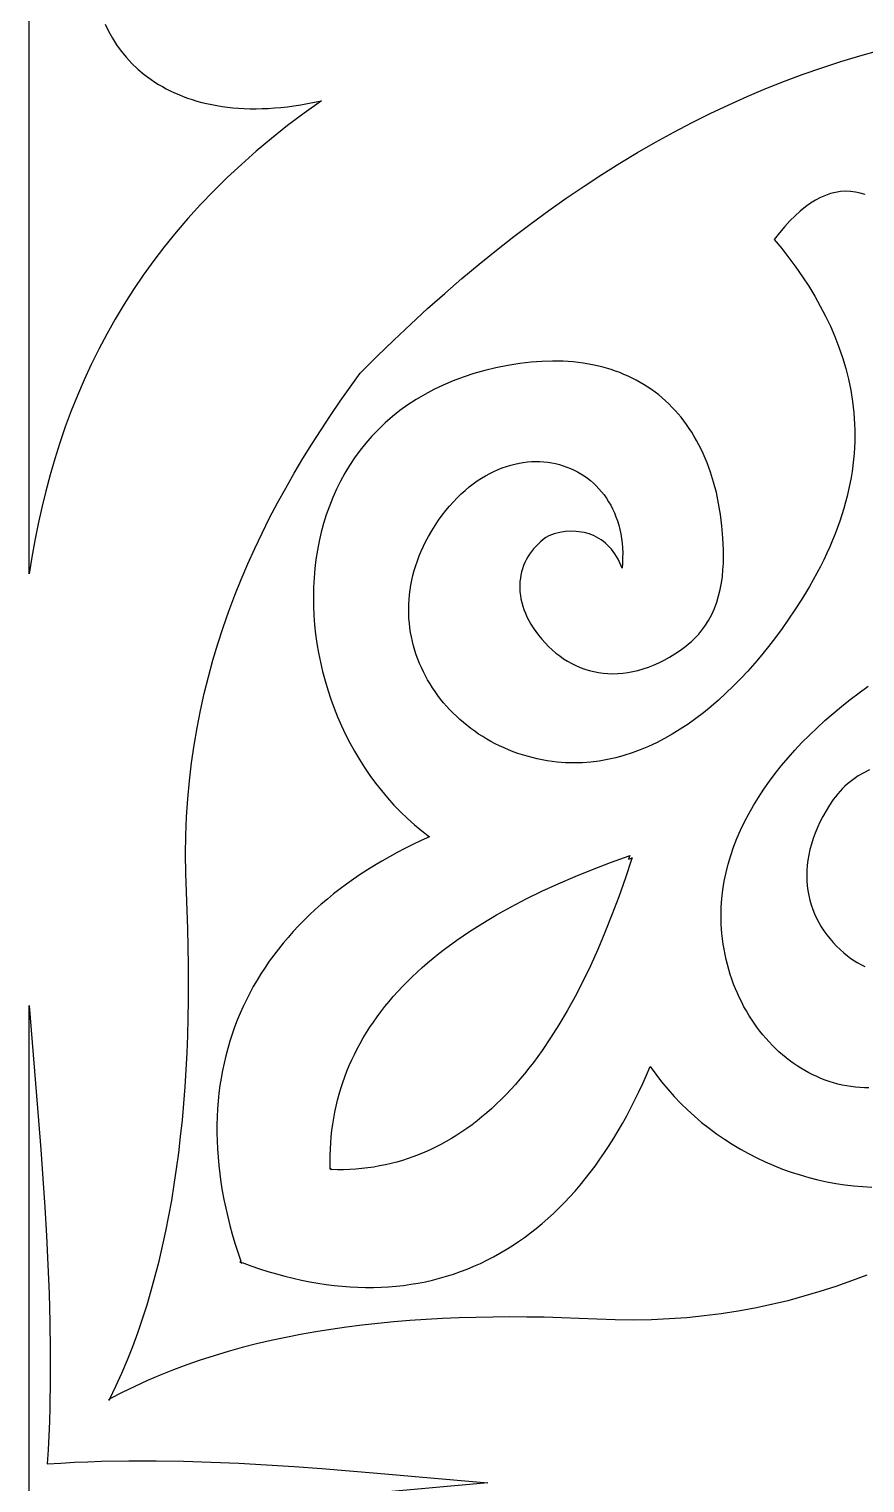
# Model space of a CAD drawing. Extents: x -375 to 375, y -1025 to 1025.
# Drawn here: x -275 to -231.8, y 156.1 to 231.1 of the extents above; entities that cross this region are included whole.
import ezdxf

# ---------------------------------------------------------------- set-up
doc = ezdxf.new("R2010")
doc.units = 0
doc.layers.add('LAYER_1', color=18, linetype='CONTINUOUS')

msp = doc.modelspace()

# ---------------------------------------------------------------- linework, layer by layer
at = {"layer": 'LAYER_1'}
for points in [[(-271.063, 231.393), (-270.892, 231.03), (-270.697, 230.675), (-270.48, 230.33), (-270.239, 229.996), (-269.976, 229.675), (-269.69, 229.366), (-269.381, 229.071), (-269.049, 228.792), (-268.694, 228.529), (-268.508, 228.404), (-268.316, 228.283), (-268.118, 228.167), (-267.915, 228.056), (-267.706, 227.95), (-267.492, 227.849), (-267.271, 227.753), (-267.045, 227.662), (-266.813, 227.577), (-266.576, 227.497), (-266.332, 227.424), (-266.083, 227.356), (-265.829, 227.294), (-265.568, 227.238), (-265.302, 227.188), (-265.03, 227.145), (-264.753, 227.108), (-264.469, 227.078), (-264.18, 227.055), (-263.885, 227.039), (-263.585, 227.03), (-263.278, 227.028), (-262.966, 227.034), (-262.649, 227.047), (-262.325, 227.067), (-261.996, 227.096), (-261.661, 227.132), (-261.321, 227.176), (-260.974, 227.229), (-260.622, 227.29), (-260.265, 227.359), (-259.901, 227.437), (-260.792, 226.8), (-261.651, 226.153), (-262.478, 225.496), (-263.273, 224.83), (-264.037, 224.155), (-264.771, 223.471), (-265.474, 222.778), (-266.149, 222.076), (-266.795, 221.365), (-267.412, 220.646), (-268.002, 219.919), (-268.565, 219.184), (-269.101, 218.44), (-269.612, 217.689), (-270.097, 216.93), (-270.557, 216.164), (-270.993, 215.39), (-271.405, 214.609), (-271.794, 213.821), (-272.161, 213.027), (-272.505, 212.225), (-272.828, 211.417), (-273.13, 210.602), (-273.412, 209.781), (-273.674, 208.954), (-273.916, 208.121), (-274.14, 207.282), (-274.346, 206.437), (-274.535, 205.587), (-274.706, 204.732), (-274.861, 203.871), (-275, 203.005), (-275, 265.179)], [(-231.735, 166.792), (-232.535, 166.489), (-233.344, 166.205), (-234.161, 165.94), (-234.987, 165.696), (-235.822, 165.472), (-236.667, 165.27), (-237.521, 165.089), (-238.386, 164.93), (-239.26, 164.794), (-240.144, 164.681), (-241.039, 164.591), (-241.945, 164.526), (-242.861, 164.485), (-243.789, 164.469), (-244.728, 164.479), (-245.678, 164.515), (-246.592, 164.556), (-247.499, 164.589), (-248.399, 164.612), (-249.293, 164.626), (-250.179, 164.63), (-251.058, 164.625), (-251.929, 164.61), (-252.793, 164.584), (-253.649, 164.548), (-254.497, 164.502), (-255.337, 164.444), (-256.168, 164.376), (-256.991, 164.297), (-257.806, 164.206), (-258.612, 164.104), (-259.409, 163.99), (-260.197, 163.864), (-260.976, 163.725), (-261.745, 163.575), (-262.505, 163.412), (-263.256, 163.236), (-263.996, 163.046), (-264.727, 162.844), (-265.447, 162.629), (-266.157, 162.399), (-266.856, 162.156), (-267.545, 161.899), (-268.223, 161.628), (-268.89, 161.343), (-269.546, 161.042), (-270.191, 160.727), (-270.825, 160.397), (-270.88, 160.338), (-270.871, 160.357), (-270.891, 160.349), (-270.833, 160.406), (-270.516, 161.065), (-270.213, 161.736), (-269.925, 162.418), (-269.65, 163.113), (-269.389, 163.818), (-269.142, 164.535), (-268.909, 165.262), (-268.688, 166.001), (-268.481, 166.75), (-268.287, 167.51), (-268.105, 168.281), (-267.936, 169.061), (-267.779, 169.852), (-267.634, 170.652), (-267.501, 171.463), (-267.38, 172.282), (-267.27, 173.112), (-267.172, 173.95), (-267.085, 174.798), (-267.008, 175.654), (-266.943, 176.519), (-266.888, 177.393), (-266.843, 178.275), (-266.809, 179.166), (-266.784, 180.064), (-266.769, 180.971), (-266.764, 181.885), (-266.769, 182.807), (-266.782, 183.736), (-266.804, 184.673), (-266.836, 185.617), (-266.875, 186.567), (-266.91, 187.556), (-266.919, 188.533), (-266.904, 189.498), (-266.865, 190.452), (-266.802, 191.394), (-266.716, 192.325), (-266.607, 193.245), (-266.477, 194.155), (-266.324, 195.054), (-266.15, 195.943), (-265.955, 196.822), (-265.74, 197.691), (-265.506, 198.551), (-265.251, 199.401), (-264.978, 200.242), (-264.687, 201.074), (-264.377, 201.898), (-264.05, 202.713), (-263.706, 203.52), (-263.345, 204.319), (-262.969, 205.11), (-262.577, 205.893), (-262.169, 206.67), (-261.747, 207.439), (-261.311, 208.201), (-260.861, 208.957), (-260.397, 209.706), (-259.921, 210.449), (-259.433, 211.186), (-258.933, 211.917), (-258.421, 212.643), (-257.899, 213.363), (-257.034, 214.228), (-256.166, 215.072), (-255.293, 215.897), (-254.417, 216.702), (-253.536, 217.487), (-252.651, 218.252), (-251.762, 218.996), (-250.869, 219.72), (-249.972, 220.424), (-249.071, 221.107), (-248.165, 221.769), (-247.256, 222.411), (-246.341, 223.032), (-245.423, 223.631), (-244.5, 224.21), (-243.573, 224.767), (-242.642, 225.303), (-241.706, 225.817), (-240.765, 226.31), (-239.821, 226.781), (-238.871, 227.23), (-237.917, 227.658), (-236.959, 228.063), (-235.996, 228.446), (-235.028, 228.807), (-234.056, 229.146), (-233.079, 229.462), (-232.097, 229.756), (-231.111, 230.026)], [(-231.828, 222.593), (-232.078, 222.67), (-232.33, 222.723), (-232.582, 222.754), (-232.836, 222.762), (-233.091, 222.746), (-233.347, 222.706), (-233.604, 222.642), (-233.863, 222.554), (-234.122, 222.442), (-234.383, 222.305), (-234.645, 222.142), (-234.909, 221.954), (-235.174, 221.741), (-235.44, 221.501), (-235.707, 221.236), (-235.976, 220.944), (-236.246, 220.625), (-236.518, 220.279), (-236.132, 219.808), (-235.76, 219.33), (-235.403, 218.845), (-235.062, 218.354), (-234.736, 217.856), (-234.428, 217.351), (-234.138, 216.838), (-233.867, 216.319), (-233.616, 215.793), (-233.384, 215.26), (-233.175, 214.719), (-232.987, 214.172), (-232.822, 213.617), (-232.681, 213.055), (-232.564, 212.485), (-232.472, 211.909), (-232.437, 211.617), (-232.407, 211.325), (-232.385, 211.03), (-232.369, 210.733), (-232.36, 210.435), (-232.359, 210.134), (-232.364, 209.832), (-232.377, 209.528), (-232.397, 209.222), (-232.424, 208.914), (-232.459, 208.604), (-232.502, 208.293), (-232.553, 207.979), (-232.611, 207.664), (-232.677, 207.346), (-232.752, 207.027), (-232.834, 206.706), (-232.925, 206.383), (-233.024, 206.058), (-233.132, 205.731), (-233.248, 205.402), (-233.373, 205.071), (-233.507, 204.738), (-233.65, 204.403), (-233.801, 204.067), (-233.962, 203.728), (-234.132, 203.387), (-234.311, 203.045), (-234.5, 202.7), (-234.698, 202.354), (-234.906, 202.005), (-235.123, 201.655), (-235.448, 201.151), (-235.779, 200.66), (-236.116, 200.18), (-236.459, 199.714), (-236.808, 199.261), (-237.162, 198.822), (-237.522, 198.396), (-237.887, 197.985), (-238.257, 197.588), (-238.631, 197.206), (-239.011, 196.839), (-239.395, 196.488), (-239.783, 196.153), (-240.175, 195.835), (-240.571, 195.533), (-240.971, 195.248), (-241.375, 194.98), (-241.781, 194.73), (-242.191, 194.499), (-242.604, 194.285), (-243.02, 194.091), (-243.438, 193.915), (-243.859, 193.759), (-244.282, 193.623), (-244.707, 193.507), (-245.134, 193.412), (-245.563, 193.337), (-245.993, 193.284), (-246.425, 193.252), (-246.858, 193.243), (-247.291, 193.255), (-247.726, 193.29), (-247.99, 193.321), (-248.252, 193.359), (-248.511, 193.404), (-248.767, 193.457), (-249.02, 193.517), (-249.271, 193.583), (-249.518, 193.656), (-249.761, 193.736), (-250.001, 193.823), (-250.238, 193.916), (-250.471, 194.015), (-250.7, 194.12), (-250.925, 194.232), (-251.146, 194.349), (-251.363, 194.472), (-251.575, 194.601), (-251.784, 194.735), (-251.987, 194.875), (-252.186, 195.019), (-252.38, 195.169), (-252.57, 195.324), (-252.754, 195.484), (-252.933, 195.649), (-253.107, 195.818), (-253.275, 195.992), (-253.438, 196.171), (-253.596, 196.353), (-253.748, 196.54), (-253.893, 196.73), (-254.033, 196.925), (-254.167, 197.123), (-254.294, 197.325), (-254.416, 197.53), (-254.53, 197.739), (-254.639, 197.951), (-254.74, 198.166), (-254.835, 198.384), (-254.922, 198.605), (-255.003, 198.829), (-255.076, 199.055), (-255.143, 199.284), (-255.201, 199.515), (-255.253, 199.748), (-255.296, 199.984), (-255.332, 200.221), (-255.36, 200.46), (-255.38, 200.701), (-255.391, 200.944), (-255.395, 201.188), (-255.39, 201.433), (-255.377, 201.68), (-255.355, 201.928), (-255.324, 202.176), (-255.284, 202.426), (-255.236, 202.676), (-255.178, 202.927), (-255.111, 203.178), (-255.035, 203.43), (-254.949, 203.681), (-254.854, 203.933), (-254.749, 204.185), (-254.634, 204.437), (-254.51, 204.688), (-254.375, 204.939), (-254.204, 205.231), (-254.028, 205.512), (-253.848, 205.779), (-253.664, 206.035), (-253.475, 206.278), (-253.283, 206.51), (-253.088, 206.73), (-252.889, 206.938), (-252.687, 207.134), (-252.483, 207.319), (-252.276, 207.492), (-252.066, 207.654), (-251.855, 207.805), (-251.643, 207.945), (-251.428, 208.074), (-251.213, 208.192), (-250.996, 208.3), (-250.779, 208.396), (-250.562, 208.482), (-250.344, 208.558), (-250.126, 208.624), (-249.909, 208.679), (-249.692, 208.724), (-249.476, 208.76), (-249.261, 208.785), (-249.047, 208.801), (-248.835, 208.807), (-248.625, 208.804), (-248.416, 208.791), (-248.21, 208.769), (-248.007, 208.737), (-247.806, 208.697), (-247.609, 208.648), (-247.415, 208.59), (-247.224, 208.523), (-247.037, 208.448), (-246.854, 208.364), (-246.676, 208.271), (-246.502, 208.171), (-246.333, 208.062), (-246.169, 207.945), (-246.011, 207.821), (-245.858, 207.688), (-245.711, 207.548), (-245.569, 207.4), (-245.435, 207.244), (-245.307, 207.082), (-245.185, 206.912), (-245.071, 206.734), (-244.964, 206.55), (-244.865, 206.359), (-244.773, 206.161), (-244.69, 205.956), (-244.615, 205.745), (-244.549, 205.527), (-244.491, 205.303), (-244.443, 205.073), (-244.403, 204.836), (-244.374, 204.593), (-244.354, 204.345), (-244.345, 204.091), (-244.346, 203.83), (-244.357, 203.565), (-244.379, 203.294), (-244.442, 203.457), (-244.51, 203.613), (-244.583, 203.761), (-244.662, 203.901), (-244.746, 204.035), (-244.835, 204.16), (-244.928, 204.279), (-245.026, 204.39), (-245.128, 204.494), (-245.234, 204.59), (-245.344, 204.68), (-245.457, 204.762), (-245.574, 204.837), (-245.694, 204.905), (-245.817, 204.966), (-245.943, 205.02), (-246.072, 205.067), (-246.202, 205.108), (-246.335, 205.141), (-246.47, 205.168), (-246.745, 205.201), (-247.025, 205.208), (-247.309, 205.189), (-247.595, 205.144), (-247.881, 205.073), (-248.166, 204.978), (-248.313, 204.879), (-248.454, 204.773), (-248.588, 204.662), (-248.715, 204.546), (-248.835, 204.423), (-248.948, 204.296), (-249.053, 204.163), (-249.15, 204.026), (-249.24, 203.884), (-249.321, 203.737), (-249.394, 203.587), (-249.459, 203.432), (-249.515, 203.274), (-249.562, 203.112), (-249.6, 202.946), (-249.629, 202.778), (-249.649, 202.607), (-249.659, 202.433), (-249.659, 202.257), (-249.649, 202.078), (-249.629, 201.897), (-249.599, 201.715), (-249.559, 201.531), (-249.507, 201.345), (-249.445, 201.158), (-249.372, 200.971), (-249.288, 200.782), (-249.192, 200.593), (-249.084, 200.404), (-248.965, 200.215), (-248.834, 200.025), (-248.691, 199.836), (-248.524, 199.633), (-248.351, 199.439), (-248.172, 199.255), (-247.986, 199.082), (-247.795, 198.919), (-247.598, 198.766), (-247.396, 198.624), (-247.188, 198.494), (-246.975, 198.375), (-246.757, 198.267), (-246.534, 198.171), (-246.307, 198.087), (-246.075, 198.015), (-245.839, 197.956), (-245.599, 197.91), (-245.355, 197.876), (-245.108, 197.855), (-244.857, 197.848), (-244.603, 197.854), (-244.345, 197.874), (-244.085, 197.908), (-243.822, 197.956), (-243.557, 198.019), (-243.289, 198.096), (-243.019, 198.188), (-242.747, 198.295), (-242.474, 198.418), (-242.199, 198.556), (-241.922, 198.71), (-241.644, 198.88), (-241.365, 199.066), (-241.086, 199.268), (-240.938, 199.386), (-240.798, 199.508), (-240.665, 199.633), (-240.538, 199.763), (-240.418, 199.895), (-240.304, 200.031), (-240.096, 200.313), (-239.911, 200.606), (-239.749, 200.91), (-239.61, 201.222), (-239.49, 201.542), (-239.391, 201.869), (-239.309, 202.2), (-239.245, 202.536), (-239.198, 202.875), (-239.165, 203.215), (-239.146, 203.556), (-239.14, 203.895), (-239.145, 204.232), (-239.173, 204.865), (-239.223, 205.478), (-239.296, 206.073), (-239.391, 206.648), (-239.508, 207.203), (-239.647, 207.738), (-239.806, 208.254), (-239.986, 208.748), (-240.187, 209.223), (-240.294, 209.452), (-240.407, 209.676), (-240.525, 209.895), (-240.647, 210.108), (-240.775, 210.316), (-240.907, 210.519), (-241.044, 210.716), (-241.186, 210.908), (-241.332, 211.095), (-241.483, 211.276), (-241.639, 211.451), (-241.799, 211.621), (-241.964, 211.785), (-242.133, 211.944), (-242.307, 212.097), (-242.485, 212.244), (-242.667, 212.386), (-242.854, 212.522), (-243.045, 212.652), (-243.24, 212.776), (-243.439, 212.894), (-243.643, 213.007), (-243.85, 213.114), (-244.062, 213.214), (-244.277, 213.309), (-244.497, 213.398), (-244.72, 213.481), (-244.948, 213.558), (-245.179, 213.628), (-245.414, 213.693), (-245.895, 213.803), (-246.391, 213.889), (-246.901, 213.95), (-247.426, 213.986), (-247.964, 213.996), (-248.515, 213.98), (-249.079, 213.938), (-249.656, 213.87), (-250.282, 213.769), (-250.887, 213.648), (-251.472, 213.508), (-252.037, 213.347), (-252.581, 213.168), (-253.106, 212.971), (-253.612, 212.757), (-254.097, 212.525), (-254.564, 212.276), (-255.011, 212.012), (-255.438, 211.732), (-255.847, 211.437), (-256.237, 211.128), (-256.608, 210.805), (-256.961, 210.469), (-257.295, 210.12), (-257.611, 209.759), (-257.909, 209.387), (-258.188, 209.004), (-258.45, 208.61), (-258.694, 208.206), (-258.92, 207.794), (-259.129, 207.372), (-259.32, 206.942), (-259.494, 206.505), (-259.651, 206.06), (-259.792, 205.609), (-259.915, 205.152), (-260.022, 204.689), (-260.112, 204.222), (-260.186, 203.751), (-260.243, 203.275), (-260.284, 202.797), (-260.31, 202.316), (-260.319, 201.833), (-260.313, 201.348), (-260.292, 200.862), (-260.255, 200.376), (-260.202, 199.891), (-260.135, 199.405), (-260.052, 198.922), (-259.955, 198.44), (-259.842, 197.96), (-259.716, 197.484), (-259.574, 197.01), (-259.419, 196.541), (-259.249, 196.077), (-259.065, 195.618), (-258.868, 195.164), (-258.656, 194.717), (-258.431, 194.277), (-258.193, 193.844), (-257.941, 193.419), (-257.676, 193.002), (-257.397, 192.595), (-257.106, 192.197), (-256.802, 191.81), (-256.486, 191.433), (-256.156, 191.068), (-255.815, 190.714), (-255.461, 190.373), (-255.095, 190.045), (-254.717, 189.73), (-254.328, 189.43), (-254.755, 189.234), (-255.175, 189.033), (-255.587, 188.827), (-255.991, 188.615), (-256.388, 188.398), (-256.776, 188.176), (-257.157, 187.949), (-257.53, 187.716), (-257.894, 187.478), (-258.251, 187.235), (-258.599, 186.987), (-258.94, 186.734), (-259.272, 186.476), (-259.595, 186.212), (-259.911, 185.944), (-260.218, 185.671), (-260.516, 185.393), (-260.806, 185.111), (-261.088, 184.823), (-261.361, 184.531), (-261.625, 184.234), (-261.88, 183.932), (-262.127, 183.625), (-262.365, 183.314), (-262.594, 182.999), (-262.814, 182.679), (-263.026, 182.354), (-263.228, 182.025), (-263.421, 181.691), (-263.605, 181.353), (-263.78, 181.011), (-263.946, 180.665), (-264.102, 180.314), (-264.249, 179.958), (-264.387, 179.599), (-264.515, 179.236), (-264.634, 178.868), (-264.743, 178.496), (-264.843, 178.12), (-264.933, 177.74), (-265.013, 177.356), (-265.084, 176.969), (-265.144, 176.577), (-265.195, 176.181), (-265.236, 175.782), (-265.268, 175.379), (-265.289, 174.972), (-265.3, 174.561), (-265.301, 174.146), (-265.292, 173.728), (-265.272, 173.306), (-265.243, 172.881), (-265.203, 172.452), (-265.152, 172.02), (-265.092, 171.584), (-265.021, 171.145), (-264.939, 170.702), (-264.847, 170.256), (-264.744, 169.806), (-264.63, 169.354), (-264.506, 168.898), (-264.371, 168.439), (-264.225, 167.976), (-264.068, 167.511), (-264.108, 167.469), (-264.09, 167.469), (-264.079, 167.467), (-264.069, 167.475), (-264.065, 167.463), (-264.053, 167.459), (-264.06, 167.449), (-264.06, 167.444), (-264.055, 167.444), (-264.045, 167.452), (-264.042, 167.439), (-264.03, 167.434), (-264.037, 167.424), (-264.036, 167.412), (-264.036, 167.393), (-263.996, 167.436), (-263.549, 167.272), (-263.104, 167.121), (-262.663, 166.98), (-262.225, 166.851), (-261.789, 166.733), (-261.357, 166.626), (-260.929, 166.53), (-260.503, 166.445), (-260.081, 166.371), (-259.662, 166.308), (-259.246, 166.255), (-258.834, 166.214), (-258.425, 166.183), (-258.02, 166.163), (-257.618, 166.153), (-257.22, 166.154), (-256.825, 166.166), (-256.434, 166.188), (-256.046, 166.22), (-255.662, 166.263), (-255.282, 166.316), (-254.905, 166.379), (-254.532, 166.452), (-254.163, 166.536), (-253.798, 166.63), (-253.437, 166.733), (-253.08, 166.847), (-252.726, 166.971), (-252.377, 167.104), (-252.031, 167.247), (-251.69, 167.4), (-251.353, 167.563), (-251.019, 167.735), (-250.69, 167.917), (-250.366, 168.109), (-250.045, 168.31), (-249.729, 168.52), (-249.417, 168.74), (-249.109, 168.969), (-248.806, 169.207), (-248.507, 169.455), (-248.212, 169.711), (-247.922, 169.977), (-247.637, 170.252), (-247.356, 170.536), (-247.079, 170.829), (-246.807, 171.13), (-246.54, 171.441), (-246.278, 171.76), (-246.02, 172.088), (-245.767, 172.425), (-245.519, 172.771), (-245.276, 173.124), (-245.037, 173.487), (-244.803, 173.858), (-244.575, 174.237), (-244.351, 174.625), (-244.132, 175.021), (-243.919, 175.425), (-243.71, 175.837), (-243.507, 176.258), (-243.308, 176.687), (-243.115, 177.123), (-242.927, 177.568), (-242.639, 177.162), (-242.336, 176.769), (-242.021, 176.389), (-241.693, 176.021), (-241.353, 175.665), (-241.002, 175.323), (-240.64, 174.994), (-240.267, 174.677), (-239.885, 174.375), (-239.494, 174.085), (-239.093, 173.809), (-238.685, 173.547), (-238.269, 173.299), (-237.846, 173.065), (-237.416, 172.845), (-236.98, 172.639), (-236.538, 172.448), (-236.092, 172.271), (-235.641, 172.11), (-235.187, 171.963), (-234.728, 171.831), (-234.267, 171.714), (-233.804, 171.613), (-233.339, 171.527), (-232.873, 171.457), (-232.406, 171.402), (-231.939, 171.364), (-231.472, 171.341)], [(-231.626, 176.459), (-231.86, 176.462), (-232.093, 176.474), (-232.325, 176.495), (-232.555, 176.524), (-232.783, 176.561), (-233.009, 176.607), (-233.234, 176.66), (-233.456, 176.721), (-233.676, 176.79), (-233.893, 176.866), (-234.108, 176.95), (-234.321, 177.042), (-234.53, 177.14), (-234.737, 177.246), (-234.941, 177.358), (-235.141, 177.478), (-235.339, 177.604), (-235.533, 177.736), (-235.723, 177.876), (-235.91, 178.021), (-236.094, 178.173), (-236.273, 178.331), (-236.448, 178.494), (-236.62, 178.664), (-236.787, 178.839), (-236.95, 179.02), (-237.108, 179.207), (-237.262, 179.398), (-237.411, 179.595), (-237.555, 179.797), (-237.694, 180.004), (-237.828, 180.216), (-237.957, 180.433), (-238.081, 180.654), (-238.199, 180.88), (-238.312, 181.11), (-238.419, 181.344), (-238.52, 181.582), (-238.616, 181.824), (-238.705, 182.071), (-238.788, 182.32), (-238.865, 182.574), (-238.936, 182.831), (-239, 183.091), (-239.057, 183.355), (-239.107, 183.621), (-239.151, 183.891), (-239.188, 184.163), (-239.217, 184.438), (-239.251, 184.89), (-239.263, 185.341), (-239.253, 185.791), (-239.223, 186.24), (-239.172, 186.688), (-239.1, 187.134), (-239.008, 187.578), (-238.897, 188.02), (-238.766, 188.46), (-238.616, 188.898), (-238.448, 189.334), (-238.261, 189.766), (-238.056, 190.196), (-237.833, 190.622), (-237.593, 191.045), (-237.336, 191.465), (-237.062, 191.881), (-236.771, 192.293), (-236.465, 192.701), (-236.143, 193.105), (-235.806, 193.504), (-235.453, 193.899), (-235.086, 194.289), (-234.705, 194.674), (-234.309, 195.053), (-233.9, 195.428), (-233.478, 195.796), (-233.042, 196.159), (-232.594, 196.516), (-232.134, 196.866), (-231.661, 197.211)], [(-231.593, 192.882), (-231.893, 192.736), (-232.184, 192.568), (-232.466, 192.376), (-232.737, 192.159), (-232.868, 192.041), (-232.995, 191.916), (-233.12, 191.784), (-233.24, 191.645), (-233.357, 191.499), (-233.471, 191.346), (-233.665, 191.055), (-233.844, 190.765), (-234.007, 190.475), (-234.155, 190.188), (-234.288, 189.901), (-234.406, 189.616), (-234.509, 189.334), (-234.597, 189.053), (-234.672, 188.774), (-234.732, 188.498), (-234.778, 188.225), (-234.811, 187.954), (-234.83, 187.686), (-234.836, 187.422), (-234.829, 187.161), (-234.809, 186.903), (-234.777, 186.65), (-234.732, 186.4), (-234.675, 186.155), (-234.606, 185.914), (-234.525, 185.677), (-234.433, 185.446), (-234.33, 185.219), (-234.215, 184.997), (-234.09, 184.781), (-233.954, 184.57), (-233.807, 184.366), (-233.65, 184.167), (-233.483, 183.974), (-233.307, 183.787), (-233.12, 183.607), (-232.925, 183.434), (-232.743, 183.285), (-232.561, 183.148), (-232.379, 183.024), (-232.197, 182.912), (-232.016, 182.813), (-231.835, 182.725)], [(-275, 131.406), (-275, 156.061), (-275, 180.716), (-274.513, 174.768), (-274.398, 173.278), (-274.289, 171.789), (-274.189, 170.301), (-274.101, 168.814), (-274.026, 167.329), (-273.966, 165.846), (-273.925, 164.367), (-273.903, 162.892), (-273.903, 161.421), (-273.928, 159.955), (-273.95, 159.224), (-273.979, 158.495), (-274.015, 157.768), (-274.058, 157.041), (-273.361, 157.087), (-272.661, 157.124), (-271.96, 157.155), (-271.258, 157.178), (-269.85, 157.203), (-268.436, 157.204), (-267.018, 157.181), (-265.597, 157.138), (-264.173, 157.076), (-262.745, 156.998), (-261.316, 156.906), (-259.886, 156.802), (-258.455, 156.689), (-257.023, 156.569), (-251.307, 156.061), (-257.023, 155.553)]]:
    msp.add_lwpolyline(points, dxfattribs=at)
msp.add_lwpolyline([(-243.985, 188.453), (-243.972, 188.457), (-243.972, 188.453), (-243.991, 188.433), (-244.043, 188.269), (-243.885, 188.323), (-243.867, 188.342), (-243.862, 188.343), (-243.867, 188.33), (-243.855, 188.335), (-243.856, 188.331), (-243.874, 188.312), (-244.205, 187.307), (-244.547, 186.335), (-244.898, 185.395), (-245.259, 184.487), (-245.63, 183.612), (-246.011, 182.768), (-246.402, 181.958), (-246.803, 181.179), (-247.214, 180.433), (-247.634, 179.72), (-248.065, 179.039), (-248.506, 178.39), (-248.73, 178.078), (-248.956, 177.774), (-249.185, 177.478), (-249.416, 177.19), (-249.65, 176.91), (-249.887, 176.638), (-250.125, 176.375), (-250.367, 176.119), (-250.61, 175.872), (-250.857, 175.633), (-251.105, 175.402), (-251.357, 175.179), (-251.61, 174.964), (-251.866, 174.757), (-252.125, 174.559), (-252.386, 174.368), (-252.65, 174.186), (-252.916, 174.012), (-253.184, 173.846), (-253.455, 173.688), (-253.728, 173.538), (-254.004, 173.396), (-254.283, 173.263), (-254.563, 173.138), (-254.847, 173.02), (-255.132, 172.911), (-255.421, 172.81), (-255.711, 172.717), (-256.005, 172.633), (-256.3, 172.556), (-256.598, 172.488), (-256.899, 172.428), (-257.202, 172.375), (-257.507, 172.331), (-257.815, 172.296), (-258.126, 172.268), (-258.439, 172.249), (-258.754, 172.237), (-259.072, 172.234), (-259.392, 172.239), (-259.406, 172.223), (-259.406, 172.239), (-259.422, 172.24), (-259.406, 172.254), (-259.406, 172.286), (-259.437, 172.286), (-259.45, 172.269), (-259.45, 172.286), (-259.467, 172.287), (-259.451, 172.301), (-259.456, 172.634), (-259.453, 172.965), (-259.442, 173.293), (-259.423, 173.618), (-259.397, 173.941), (-259.362, 174.261), (-259.32, 174.579), (-259.27, 174.895), (-259.212, 175.207), (-259.146, 175.517), (-259.073, 175.825), (-258.991, 176.13), (-258.902, 176.432), (-258.805, 176.732), (-258.7, 177.029), (-258.587, 177.324), (-258.467, 177.616), (-258.338, 177.906), (-258.202, 178.193), (-258.058, 178.477), (-257.907, 178.759), (-257.747, 179.039), (-257.58, 179.315), (-257.404, 179.589), (-257.221, 179.861), (-257.03, 180.13), (-256.832, 180.396), (-256.625, 180.66), (-256.411, 180.922), (-256.189, 181.18), (-255.959, 181.437), (-255.721, 181.69), (-255.476, 181.941), (-255.222, 182.19), (-254.961, 182.435), (-254.692, 182.679), (-254.416, 182.919), (-254.131, 183.158), (-253.839, 183.393), (-253.539, 183.626), (-252.915, 184.084), (-252.261, 184.532), (-251.575, 184.97), (-250.858, 185.397), (-250.11, 185.814), (-249.33, 186.221), (-248.52, 186.617), (-247.678, 187.003), (-246.806, 187.379), (-245.902, 187.745), (-244.967, 188.1), (-244.002, 188.444), (-243.984, 188.464), (-243.979, 188.464)], close=True, dxfattribs=at)

doc.saveas('drawing.dxf')
